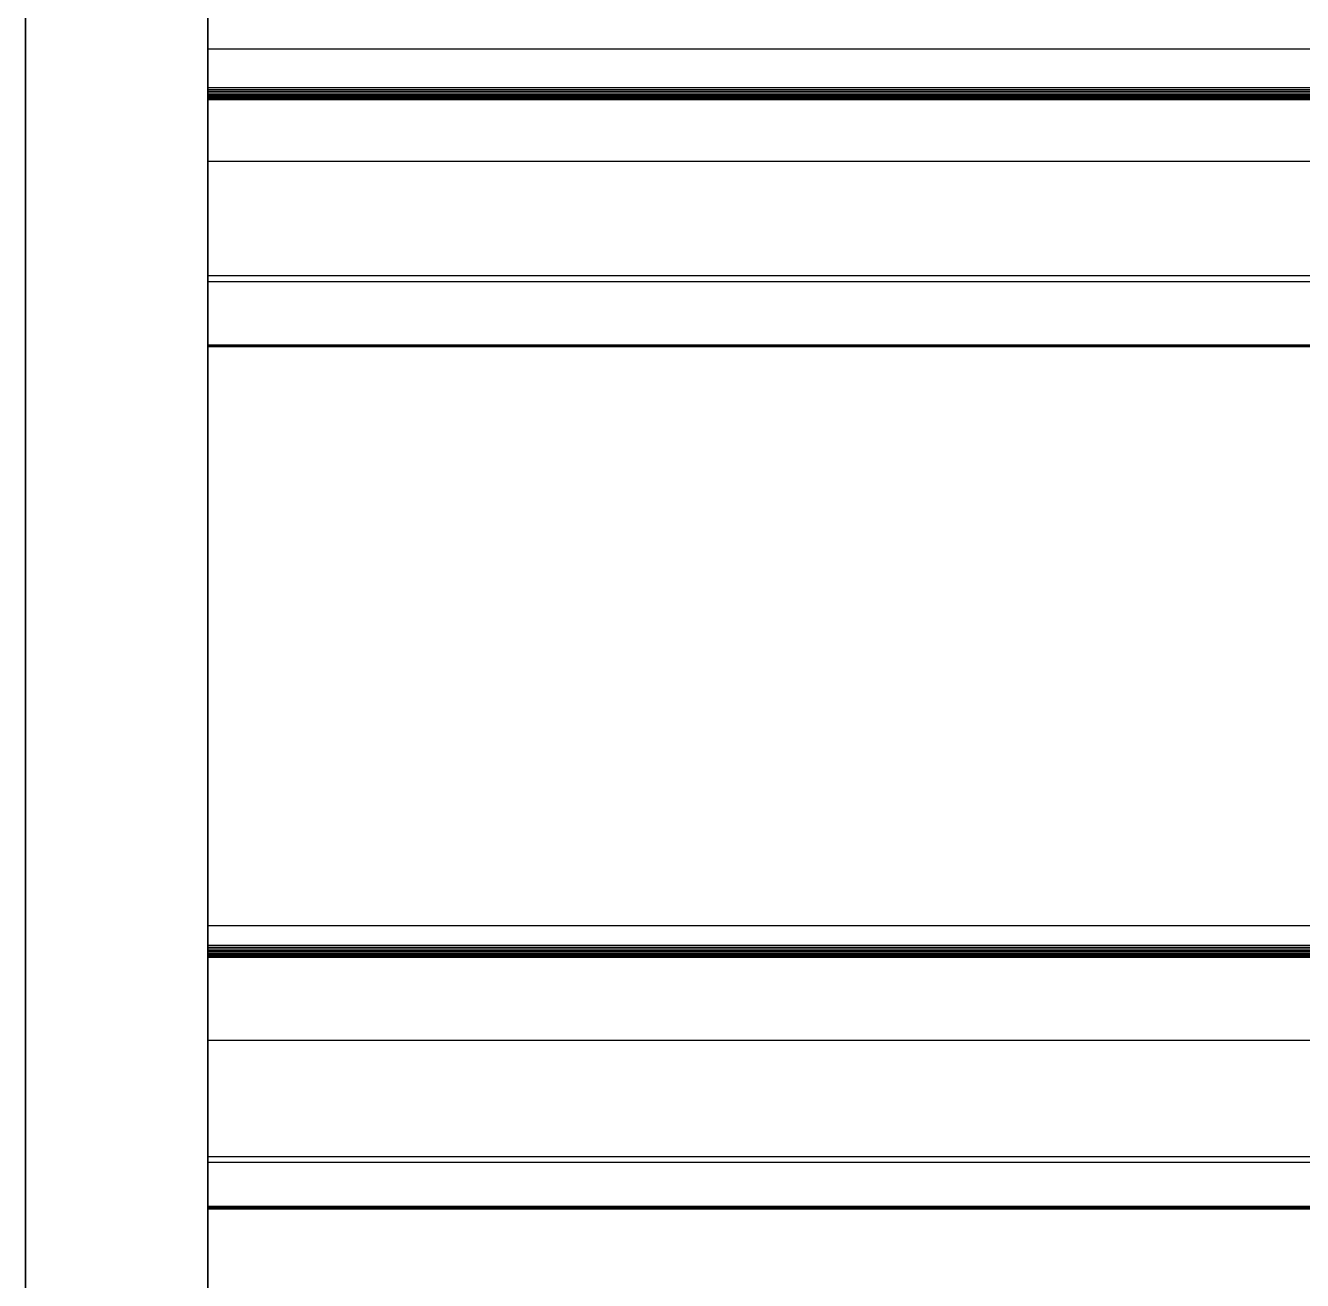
# Model space of a CAD drawing. Header units: millimetres. Extents: x -85 to 1059, y -155 to 155.
# Drawn here: x 1000 to 1003.5, y 98.783 to 102.225 of the extents above; entities that cross this region are included whole.
import ezdxf

# ---------------------------------------------------------------- set-up
doc = ezdxf.new("R2010")
doc.units = ezdxf.units.MM
doc.header["$MEASUREMENT"] = 0
doc.layers.add('Default', color=7, linetype='Continuous', true_color=0x000000)

msp = doc.modelspace()

# ---------------------------------------------------------------- linework, layer by layer
at = {"layer": 'Default'}
for points, knots in [([(1000, 0, -154), (1000, -154, -154), (1000, -154), (1000, -154, 154), (1000, 0, 154), (1000, 154, 154), (1000, 154), (1000, 154, -154), (1000, 0, -154)], [0, 0, 0, 241.902634, 241.902634, 483.805269, 483.805269, 725.707903, 725.707903, 967.610537, 967.610537, 967.610537]), ([(1000, 0, -150), (1000, -150, -150), (1000, -150), (1000, -150, 150), (1000, 0, 150), (1000, 150, 150), (1000, 150), (1000, 150, -150), (1000, 0, -150)], [0, 0, 0, 235.619449, 235.619449, 471.238898, 471.238898, 706.858347, 706.858347, 942.477796, 942.477796, 942.477796])]:
    msp.add_rational_spline(points, [1, 0.707106781187, 1, 0.707106781187, 1, 0.707106781187, 1, 0.707106781187, 1], degree=2, knots=knots, dxfattribs=at)
for points, degree, knots in [([(1000.5, 0.0018, 150.0005), (1000.5, 82.8446, 150.0005), (1000.5, 150.0018, 82.8432), (1000.5, 150.0018, 0.0004), (1000.5, 150.0018, -82.8427), (1000.5, 82.8446, -150), (1000.5, 0.0018, -150), (1000.5, -82.8411, -150), (1000.5, -149.9983, -82.8427), (1000.5, -149.9983, 0.0004), (1000.5, -149.9983, 82.8432), (1000.5, -82.8411, 150.0005), (1000.5, 0.0018, 150.0005)], 3, [-5, -5, -5, -5, -4, -4, -4, -3, -3, -3, -2, -2, -2, -1, -1, -1, -1]), ([(1000.5, 0.3488, 139.7504), (1000.5, -76.9709, 139.7504), (1000.5, -139.6511, 77.0702), (1000.5, -139.6511, -0.2498), (1000.5, -139.6511, -77.5699), (1000.5, -76.9709, -140.2497), (1000.5, 0.3488, -140.2497), (1000.5, 77.6689, -140.2497), (1000.5, 140.349, -77.5699), (1000.5, 140.349, -0.2498), (1000.5, 140.349, 77.0702), (1000.5, 77.6689, 139.7504), (1000.5, 0.3488, 139.7504)], 3, [20636, 20636, 20636, 20636, 20637, 20637, 20637, 20638, 20638, 20638, 20639, 20639, 20639, 20640, 20640, 20640, 20640]), ([(1000.5, 0.0018, 140.0004), (1000.5, -77.318, 140.0004), (1000.5, -139.9981, 77.3202), (1000.5, -139.9981, 0.0002), (1000.5, -139.9981, -77.3199), (1000.5, -77.318, -139.9997), (1000.5, 0.0018, -139.9997), (1000.5, 77.3215, -139.9997), (1000.5, 140.002, -77.3199), (1000.5, 140.002, 0.0002), (1000.5, 140.002, 77.3202), (1000.5, 77.3215, 140.0004), (1000.5, 0.0018, 140.0004)], 3, [-1, -1, -1, -1, 0, 0, 0, 1, 1, 1, 2, 2, 2, 3, 3, 3, 3]), ([(1000.5, 102.054, 114.0243), (1000.5, 102.0891, 114.0449), (1000.5, 102.1242, 114.0655), (1000.5, 102.1654, 114.0899), (1000.5, 102.2067, 114.1142), (1000.5, 102.2483, 114.1386), (1000.5, 102.29, 114.1629), (1000.5, 102.3319, 114.1873), (1000.5, 102.3739, 114.2116), (1000.5, 102.4163, 114.2361), (1000.5, 102.4586, 114.2606), (1000.5, 102.5011, 114.2852), (1000.5, 102.5436, 114.3097), (1000.5, 102.5865, 114.3344), (1000.5, 102.6293, 114.3591), (1000.5, 102.6726, 114.3838), (1000.5, 102.7158, 114.4084), (1000.5, 102.7592, 114.4331), (1000.5, 102.8026, 114.4578), (1000.5, 102.8465, 114.4827), (1000.5, 102.8904, 114.5076), (1000.5, 102.9345, 114.5324), (1000.5, 102.9786, 114.5573), (1000.5, 103.023, 114.5822), (1000.5, 103.0675, 114.6071), (1000.5, 103.1123, 114.6321), (1000.5, 103.1571, 114.6572), (1000.5, 103.2021, 114.682), (1000.5, 103.2471, 114.7069), (1000.5, 103.2926, 114.7321), (1000.5, 103.3381, 114.7573), (1000.5, 103.3838, 114.7824), (1000.5, 103.4294, 114.8074), (1000.5, 103.4755, 114.8327), (1000.5, 103.5215, 114.8579), (1000.5, 103.5679, 114.8829), (1000.5, 103.6143, 114.908), (1000.5, 103.6609, 114.9336), (1000.5, 103.7074, 114.9591), (1000.5, 103.7543, 114.9844), (1000.5, 103.8013, 115.0096), (1000.5, 103.8487, 115.035), (1000.5, 103.8962, 115.0604), (1000.5, 103.9043, 115.0648), (1000.5, 103.9124, 115.0692)], 2, [2457, 2457, 2457, 2458, 2458, 2459, 2459, 2460, 2460, 2461, 2461, 2462, 2462, 2463, 2463, 2464, 2464, 2465, 2465, 2466, 2466, 2467, 2467, 2468, 2468, 2469, 2469, 2470, 2470, 2471, 2471, 2472, 2472, 2473, 2473, 2474, 2474, 2475, 2475, 2476, 2476, 2477, 2477, 2478, 2478, 2479, 2479, 2479]), ([(1000.5, 103.9124, -115.5688), (1000.5, 103.9043, -115.5644), (1000.5, 103.8962, -115.56), (1000.5, 103.8487, -115.5348), (1000.5, 103.8013, -115.5095), (1000.5, 103.7543, -115.484), (1000.5, 103.7074, -115.4584), (1000.5, 103.6609, -115.4333), (1000.5, 103.6143, -115.4083), (1000.5, 103.5679, -115.3829), (1000.5, 103.5215, -115.3575), (1000.5, 103.4755, -115.3324), (1000.5, 103.4294, -115.3074), (1000.5, 103.3838, -115.2822), (1000.5, 103.3381, -115.2569), (1000.5, 103.2926, -115.2317), (1000.5, 103.2471, -115.2065), (1000.5, 103.2021, -115.1816), (1000.5, 103.1571, -115.1568), (1000.5, 103.1123, -115.1317), (1000.5, 103.0675, -115.1067), (1000.5, 103.023, -115.0818), (1000.5, 102.9786, -115.0569), (1000.5, 102.9345, -115.032), (1000.5, 102.8904, -115.0072), (1000.5, 102.8465, -114.9823), (1000.5, 102.8026, -114.9574), (1000.5, 102.7592, -114.9327), (1000.5, 102.7158, -114.908), (1000.5, 102.6726, -114.8833), (1000.5, 102.6293, -114.8587), (1000.5, 102.5865, -114.8341), (1000.5, 102.5436, -114.8096), (1000.5, 102.5011, -114.7851), (1000.5, 102.4586, -114.7606), (1000.5, 102.4163, -114.7361), (1000.5, 102.3739, -114.7115), (1000.5, 102.3319, -114.687), (1000.5, 102.29, -114.6625), (1000.5, 102.2483, -114.6382), (1000.5, 102.2067, -114.6138), (1000.5, 102.1654, -114.5897), (1000.5, 102.1242, -114.5655), (1000.5, 102.0864, -114.5433), (1000.5, 102.0487, -114.521)], 2, [7975, 7975, 7975, 7976.045455, 7976.045455, 7977.090909, 7977.090909, 7978.136364, 7978.136364, 7979.181818, 7979.181818, 7980.227273, 7980.227273, 7981.272727, 7981.272727, 7982.318182, 7982.318182, 7983.363636, 7983.363636, 7984.409091, 7984.409091, 7985.454545, 7985.454545, 7986.5, 7986.5, 7987.545455, 7987.545455, 7988.590909, 7988.590909, 7989.636364, 7989.636364, 7990.681818, 7990.681818, 7991.727273, 7991.727273, 7992.772727, 7992.772727, 7993.818182, 7993.818182, 7994.863636, 7994.863636, 7995.909091, 7995.909091, 7996.954545, 7996.954545, 7998, 7998, 7998]), ([(1000.5, 102.1605, 116.619), (1000.5, 102.1571, 116.6101), (1000.5, 102.1538, 116.6013), (1000.5, 102.1344, 116.5512), (1000.5, 102.115, 116.5011), (1000.5, 102.0956, 116.4516), (1000.5, 102.0762, 116.402), (1000.5, 102.0568, 116.3526), (1000.5, 102.0374, 116.3032), (1000.5, 102.018, 116.254), (1000.5, 101.9986, 116.2048), (1000.5, 101.9792, 116.1561), (1000.5, 101.9598, 116.1074), (1000.5, 101.9404, 116.0589), (1000.5, 101.921, 116.0104), (1000.5, 101.9017, 115.9623), (1000.5, 101.8825, 115.9141), (1000.5, 101.8631, 115.8665), (1000.5, 101.8437, 115.8189), (1000.5, 101.8243, 115.7714), (1000.5, 101.8049, 115.724), (1000.5, 101.7857, 115.6767), (1000.5, 101.7664, 115.6294), (1000.5, 101.747, 115.5827), (1000.5, 101.7276, 115.5359), (1000.5, 101.7084, 115.4894), (1000.5, 101.6892, 115.4428), (1000.5, 101.67, 115.3966), (1000.5, 101.6507, 115.3504), (1000.5, 101.6315, 115.3045), (1000.5, 101.6123, 115.2586), (1000.5, 101.5931, 115.213), (1000.5, 101.5738, 115.1673), (1000.5, 101.5548, 115.1221), (1000.5, 101.5357, 115.077), (1000.5, 101.5165, 115.032), (1000.5, 101.4973, 114.987), (1000.5, 101.4782, 114.9424), (1000.5, 101.4592, 114.8978), (1000.5, 101.4401, 114.8535), (1000.5, 101.4211, 114.8092), (1000.5, 101.402, 114.7653), (1000.5, 101.383, 114.7214), (1000.5, 101.3655, 114.6811), (1000.5, 101.3481, 114.6409)], 2, [2414, 2414, 2414, 2415.045455, 2415.045455, 2416.090909, 2416.090909, 2417.136364, 2417.136364, 2418.181818, 2418.181818, 2419.227273, 2419.227273, 2420.272727, 2420.272727, 2421.318182, 2421.318182, 2422.363636, 2422.363636, 2423.409091, 2423.409091, 2424.454545, 2424.454545, 2425.5, 2425.5, 2426.545455, 2426.545455, 2427.590909, 2427.590909, 2428.636364, 2428.636364, 2429.681818, 2429.681818, 2430.727273, 2430.727273, 2431.772727, 2431.772727, 2432.818182, 2432.818182, 2433.863636, 2433.863636, 2434.909091, 2434.909091, 2435.954545, 2435.954545, 2437, 2437, 2437]), ([(1000.5, 101.3481, -115.1409), (1000.5, 101.3655, -115.1809), (1000.5, 101.383, -115.221), (1000.5, 101.402, -115.2651), (1000.5, 101.4211, -115.3092), (1000.5, 101.4401, -115.3534), (1000.5, 101.4592, -115.3977), (1000.5, 101.4782, -115.4421), (1000.5, 101.4973, -115.4866), (1000.5, 101.5165, -115.5316), (1000.5, 101.5357, -115.5766), (1000.5, 101.5548, -115.6219), (1000.5, 101.5738, -115.6672), (1000.5, 101.5931, -115.7127), (1000.5, 101.6123, -115.7582), (1000.5, 101.6315, -115.8041), (1000.5, 101.6507, -115.85), (1000.5, 101.67, -115.896), (1000.5, 101.6892, -115.942), (1000.5, 101.7084, -115.9888), (1000.5, 101.7276, -116.0355), (1000.5, 101.747, -116.0823), (1000.5, 101.7664, -116.129), (1000.5, 101.7857, -116.1761), (1000.5, 101.8049, -116.2232), (1000.5, 101.8243, -116.2708), (1000.5, 101.8437, -116.3184), (1000.5, 101.8631, -116.3663), (1000.5, 101.8825, -116.4141), (1000.5, 101.9017, -116.4622), (1000.5, 101.921, -116.5104), (1000.5, 101.9404, -116.5587), (1000.5, 101.9598, -116.607), (1000.5, 101.9792, -116.6559), (1000.5, 101.9986, -116.7047), (1000.5, 102.018, -116.7538), (1000.5, 102.0374, -116.8028), (1000.5, 102.0568, -116.8522), (1000.5, 102.0762, -116.9016), (1000.5, 102.0956, -116.9513), (1000.5, 102.115, -117.0011), (1000.5, 102.1344, -117.0512), (1000.5, 102.1538, -117.1013), (1000.5, 102.1571, -117.1097), (1000.5, 102.1605, -117.1182)], 2, [8017, 8017, 8017, 8018.045455, 8018.045455, 8019.090909, 8019.090909, 8020.136364, 8020.136364, 8021.181818, 8021.181818, 8022.227273, 8022.227273, 8023.272727, 8023.272727, 8024.318182, 8024.318182, 8025.363636, 8025.363636, 8026.409091, 8026.409091, 8027.454545, 8027.454545, 8028.5, 8028.5, 8029.545455, 8029.545455, 8030.590909, 8030.590909, 8031.636364, 8031.636364, 8032.681818, 8032.681818, 8033.727273, 8033.727273, 8034.772727, 8034.772727, 8035.818182, 8035.818182, 8036.863636, 8036.863636, 8037.909091, 8037.909091, 8038.954545, 8038.954545, 8040, 8040, 8040]), ([(1000.5, 102.0391, -114.5165), (1000.5, 102.0372, -114.5159), (1000.5, 102.0353, -114.5154), (1000.5, 102.0333, -114.5149), (1000.5, 102.0314, -114.5143)], 2, [8000, 8000, 8000, 8001, 8001, 8002, 8002, 8002]), ([(1000.5, 101.3456, 114.6127), (1000.5, 101.4562, 114.5153), (1000.5, 101.5668, 114.418), (1000.5, 101.6837, 114.3144), (1000.5, 101.8007, 114.2109), (1000.5, 101.9109, 114.113), (1000.5, 102.0212, 114.0151)], 2, [2445, 2445, 2445, 2446, 2446, 2447, 2447, 2448, 2448, 2448]), ([(1000.5, 102.0212, -114.5154), (1000.5, 101.9109, -114.6131), (1000.5, 101.8007, -114.7108), (1000.5, 101.6837, -114.8142), (1000.5, 101.5668, -114.9176), (1000.5, 101.4562, -115.0149), (1000.5, 101.3456, -115.1123)], 2, [8006, 8006, 8006, 8007, 8007, 8008, 8008, 8009, 8009, 8009]), ([(1000.5, 99.702, 116.0753), (1000.5, 99.7366, 116.0967), (1000.5, 99.7711, 116.118), (1000.5, 99.8119, 116.1432), (1000.5, 99.8526, 116.1685), (1000.5, 99.8937, 116.1935), (1000.5, 99.9348, 116.2186), (1000.5, 99.9763, 116.2438), (1000.5, 100.0177, 116.269), (1000.5, 100.0595, 116.2944), (1000.5, 100.1013, 116.3198), (1000.5, 100.1433, 116.3452), (1000.5, 100.1853, 116.3706), (1000.5, 100.2278, 116.396), (1000.5, 100.2703, 116.4214), (1000.5, 100.313, 116.4472), (1000.5, 100.3557, 116.4729), (1000.5, 100.3986, 116.4985), (1000.5, 100.4414, 116.5241), (1000.5, 100.4848, 116.5496), (1000.5, 100.5282, 116.5752), (1000.5, 100.5718, 116.601), (1000.5, 100.6153, 116.6267), (1000.5, 100.6593, 116.6525), (1000.5, 100.7032, 116.6782), (1000.5, 100.7474, 116.7041), (1000.5, 100.7917, 116.7301), (1000.5, 100.8363, 116.7562), (1000.5, 100.881, 116.7823), (1000.5, 100.9258, 116.808), (1000.5, 100.9706, 116.8338), (1000.5, 101.0157, 116.8601), (1000.5, 101.0609, 116.8864), (1000.5, 101.1066, 116.9125), (1000.5, 101.1523, 116.9386), (1000.5, 101.1979, 116.9649), (1000.5, 101.2436, 116.9911), (1000.5, 101.2898, 117.0172), (1000.5, 101.3361, 117.0433), (1000.5, 101.3824, 117.0696), (1000.5, 101.4288, 117.0959), (1000.5, 101.4756, 117.1224), (1000.5, 101.5223, 117.1488), (1000.5, 101.5304, 117.1532), (1000.5, 101.5386, 117.1576)], 2, [2390, 2390, 2390, 2391, 2391, 2392, 2392, 2393, 2393, 2394, 2394, 2395, 2395, 2396, 2396, 2397, 2397, 2398, 2398, 2399, 2399, 2400, 2400, 2401, 2401, 2402, 2402, 2403, 2403, 2404, 2404, 2405, 2405, 2406, 2406, 2407, 2407, 2408, 2408, 2409, 2409, 2410, 2410, 2411, 2411, 2412, 2412, 2412]), ([(1000.5, 101.5223, -117.6481), (1000.5, 101.4756, -117.622), (1000.5, 101.4288, -117.5959), (1000.5, 101.3824, -117.5696), (1000.5, 101.3361, -117.5433), (1000.5, 101.2898, -117.5168), (1000.5, 101.2436, -117.4904), (1000.5, 101.1979, -117.4643), (1000.5, 101.1523, -117.4382), (1000.5, 101.1066, -117.4121), (1000.5, 101.0609, -117.386), (1000.5, 101.0157, -117.36), (1000.5, 100.9706, -117.3341), (1000.5, 100.9258, -117.3078), (1000.5, 100.881, -117.2815), (1000.5, 100.8363, -117.2558), (1000.5, 100.7917, -117.23), (1000.5, 100.7474, -117.2041), (1000.5, 100.7032, -117.1782), (1000.5, 100.6593, -117.1524), (1000.5, 100.6153, -117.1267), (1000.5, 100.5718, -117.1007), (1000.5, 100.5282, -117.0748), (1000.5, 100.4848, -117.0492), (1000.5, 100.4414, -117.0237), (1000.5, 100.3986, -116.9979), (1000.5, 100.3557, -116.9721), (1000.5, 100.313, -116.9467), (1000.5, 100.2703, -116.9213), (1000.5, 100.2278, -116.8958), (1000.5, 100.1853, -116.8702), (1000.5, 100.1433, -116.8448), (1000.5, 100.1013, -116.8194), (1000.5, 100.0595, -116.794), (1000.5, 100.0177, -116.7686), (1000.5, 99.9763, -116.7434), (1000.5, 99.9348, -116.7181), (1000.5, 99.8937, -116.6929), (1000.5, 99.8526, -116.6677), (1000.5, 99.8119, -116.6427), (1000.5, 99.7711, -116.6176), (1000.5, 99.7366, -116.5961), (1000.5, 99.702, -116.5746)], 2, [8043, 8043, 8043, 8044, 8044, 8045, 8045, 8046, 8046, 8047, 8047, 8048, 8048, 8049, 8049, 8050, 8050, 8051, 8051, 8052, 8052, 8053, 8053, 8054, 8054, 8055, 8055, 8056, 8056, 8057, 8057, 8058, 8058, 8059, 8059, 8060, 8060, 8061, 8061, 8062, 8062, 8063, 8063, 8064, 8064, 8064]), ([(1000.5, 101.3463, 114.636), (1000.5, 101.3456, 114.6335), (1000.5, 101.3449, 114.6311), (1000.5, 101.3443, 114.6291), (1000.5, 101.3438, 114.6272)], 2, [2438, 2438, 2438, 2439, 2439, 2440, 2440, 2440]), ([(1000.5, 99.7556, 118.6711), (1000.5, 99.7524, 118.6624), (1000.5, 99.7493, 118.6538), (1000.5, 99.7307, 118.6033), (1000.5, 99.7122, 118.5529), (1000.5, 99.6939, 118.5028), (1000.5, 99.6755, 118.4527), (1000.5, 99.6572, 118.403), (1000.5, 99.6388, 118.3532), (1000.5, 99.6203, 118.3036), (1000.5, 99.6018, 118.2541), (1000.5, 99.5835, 118.205), (1000.5, 99.5651, 118.156), (1000.5, 99.5468, 118.1071), (1000.5, 99.5284, 118.0583), (1000.5, 99.5101, 118.0098), (1000.5, 99.4917, 117.9613), (1000.5, 99.4734, 117.9129), (1000.5, 99.455, 117.8646), (1000.5, 99.4367, 117.8168), (1000.5, 99.4184, 117.769), (1000.5, 99.4, 117.7214), (1000.5, 99.3817, 117.6738), (1000.5, 99.3633, 117.6267), (1000.5, 99.345, 117.5796), (1000.5, 99.3266, 117.5326), (1000.5, 99.3083, 117.4857), (1000.5, 99.2901, 117.4392), (1000.5, 99.272, 117.3926), (1000.5, 99.2536, 117.3464), (1000.5, 99.2353, 117.3002), (1000.5, 99.2169, 117.2541), (1000.5, 99.1986, 117.2081), (1000.5, 99.1804, 117.1626), (1000.5, 99.1622, 117.1171), (1000.5, 99.1439, 117.0716), (1000.5, 99.1256, 117.0261), (1000.5, 99.1074, 116.9811), (1000.5, 99.0892, 116.9361), (1000.5, 99.071, 116.8917), (1000.5, 99.0529, 116.8472), (1000.5, 99.0347, 116.8028), (1000.5, 99.0165, 116.7583), (1000.5, 99.0012, 116.7207), (1000.5, 98.9859, 116.6832)], 2, [2347, 2347, 2347, 2348, 2348, 2349, 2349, 2350, 2350, 2351, 2351, 2352, 2352, 2353, 2353, 2354, 2354, 2355, 2355, 2356, 2356, 2357, 2357, 2358, 2358, 2359, 2359, 2360, 2360, 2361, 2361, 2362, 2362, 2363, 2363, 2364, 2364, 2365, 2365, 2366, 2366, 2367, 2367, 2368, 2368, 2369, 2369, 2369]), ([(1000.5, 98.9834, -117.1768), (1000.5, 99, -117.2173), (1000.5, 99.0165, -117.2579), (1000.5, 99.0347, -117.3023), (1000.5, 99.0529, -117.3468), (1000.5, 99.071, -117.3914), (1000.5, 99.0892, -117.436), (1000.5, 99.1074, -117.481), (1000.5, 99.1256, -117.526), (1000.5, 99.1439, -117.5713), (1000.5, 99.1622, -117.6167), (1000.5, 99.1804, -117.6622), (1000.5, 99.1986, -117.7077), (1000.5, 99.2169, -117.7537), (1000.5, 99.2353, -117.7998), (1000.5, 99.2536, -117.846), (1000.5, 99.272, -117.8922), (1000.5, 99.2901, -117.9388), (1000.5, 99.3083, -117.9853), (1000.5, 99.3266, -118.0324), (1000.5, 99.345, -118.0795), (1000.5, 99.3633, -118.1268), (1000.5, 99.3817, -118.1741), (1000.5, 99.4, -118.2215), (1000.5, 99.4184, -118.269), (1000.5, 99.4367, -118.3169), (1000.5, 99.455, -118.3649), (1000.5, 99.4734, -118.4129), (1000.5, 99.4917, -118.4609), (1000.5, 99.5101, -118.5094), (1000.5, 99.5284, -118.5579), (1000.5, 99.5468, -118.6067), (1000.5, 99.5651, -118.6556), (1000.5, 99.5835, -118.7048), (1000.5, 99.6018, -118.754), (1000.5, 99.6203, -118.8034), (1000.5, 99.6388, -118.8528), (1000.5, 99.6572, -118.9027), (1000.5, 99.6755, -118.9526), (1000.5, 99.6939, -119.0027), (1000.5, 99.7122, -119.0528), (1000.5, 99.7307, -119.1033), (1000.5, 99.7493, -119.1537), (1000.5, 99.7524, -119.1624), (1000.5, 99.7556, -119.171)], 2, [8084, 8084, 8084, 8085.045455, 8085.045455, 8086.090909, 8086.090909, 8087.136364, 8087.136364, 8088.181818, 8088.181818, 8089.227273, 8089.227273, 8090.272727, 8090.272727, 8091.318182, 8091.318182, 8092.363636, 8092.363636, 8093.409091, 8093.409091, 8094.454545, 8094.454545, 8095.5, 8095.5, 8096.545455, 8096.545455, 8097.590909, 8097.590909, 8098.636364, 8098.636364, 8099.681818, 8099.681818, 8100.727273, 8100.727273, 8101.772727, 8101.772727, 8102.818182, 8102.818182, 8103.863636, 8103.863636, 8104.909091, 8104.909091, 8105.954545, 8105.954545, 8107, 8107, 8107]), ([(1000.5, 99.6872, -116.5672), (1000.5, 99.6852, -116.5665), (1000.5, 99.6833, -116.5657), (1000.5, 99.6814, -116.565), (1000.5, 99.6794, -116.5643)], 2, [8067, 8067, 8067, 8068, 8068, 8069, 8069, 8069]), ([(1000.5, 98.9816, 116.6489), (1000.5, 99.0942, 116.5539), (1000.5, 99.2067, 116.4588), (1000.5, 99.3256, 116.3577), (1000.5, 99.4445, 116.2567), (1000.5, 99.5566, 116.1612), (1000.5, 99.6688, 116.0658)], 2, [2378, 2378, 2378, 2379, 2379, 2380, 2380, 2381, 2381, 2381]), ([(1000.5, 99.6688, -116.5654), (1000.5, 99.5566, -116.661), (1000.5, 99.4445, -116.7566), (1000.5, 99.3256, -116.8575), (1000.5, 99.2067, -116.9584), (1000.5, 99.0942, -117.0535), (1000.5, 98.9816, -117.1485)], 2, [8073, 8073, 8073, 8074, 8074, 8075, 8075, 8076, 8076, 8076]), ([(1000.5, 97.3031, 118.0742), (1000.5, 97.3398, 118.098), (1000.5, 97.3765, 118.1218), (1000.5, 97.4169, 118.1475), (1000.5, 97.4573, 118.1733), (1000.5, 97.4978, 118.1996), (1000.5, 97.5384, 118.2259), (1000.5, 97.5793, 118.252), (1000.5, 97.6202, 118.2781), (1000.5, 97.6615, 118.3043), (1000.5, 97.7028, 118.3306), (1000.5, 97.7443, 118.3567), (1000.5, 97.7857, 118.3828), (1000.5, 97.8275, 118.4091), (1000.5, 97.8693, 118.4354), (1000.5, 97.9115, 118.4619), (1000.5, 97.9536, 118.4883), (1000.5, 97.9961, 118.5148), (1000.5, 98.0386, 118.5412), (1000.5, 98.0815, 118.5679), (1000.5, 98.1244, 118.5945), (1000.5, 98.1674, 118.6211), (1000.5, 98.2104, 118.6478), (1000.5, 98.2538, 118.6744), (1000.5, 98.2972, 118.701), (1000.5, 98.341, 118.728), (1000.5, 98.3847, 118.755), (1000.5, 98.4286, 118.7818), (1000.5, 98.4726, 118.8086), (1000.5, 98.517, 118.8355), (1000.5, 98.5615, 118.8623), (1000.5, 98.6061, 118.8893), (1000.5, 98.6507, 118.9162), (1000.5, 98.6957, 118.9434), (1000.5, 98.7407, 118.9706), (1000.5, 98.786, 118.9974), (1000.5, 98.8313, 119.0242), (1000.5, 98.8768, 119.0515), (1000.5, 98.9224, 119.0789), (1000.5, 98.9682, 119.106), (1000.5, 99.0141, 119.1332), (1000.5, 99.0603, 119.1605), (1000.5, 99.1065, 119.1879), (1000.5, 99.1146, 119.1926), (1000.5, 99.1227, 119.1974)], 2, [2322, 2322, 2322, 2323.045455, 2323.045455, 2324.090909, 2324.090909, 2325.136364, 2325.136364, 2326.181818, 2326.181818, 2327.227273, 2327.227273, 2328.272727, 2328.272727, 2329.318182, 2329.318182, 2330.363636, 2330.363636, 2331.409091, 2331.409091, 2332.454545, 2332.454545, 2333.5, 2333.5, 2334.545455, 2334.545455, 2335.590909, 2335.590909, 2336.636364, 2336.636364, 2337.681818, 2337.681818, 2338.727273, 2338.727273, 2339.772727, 2339.772727, 2340.818182, 2340.818182, 2341.863636, 2341.863636, 2342.909091, 2342.909091, 2343.954545, 2343.954545, 2345, 2345, 2345]), ([(1000.5, 99.1065, -119.6878), (1000.5, 99.0603, -119.6605), (1000.5, 99.0141, -119.6331), (1000.5, 98.9682, -119.606), (1000.5, 98.9224, -119.5788), (1000.5, 98.8768, -119.5517), (1000.5, 98.8313, -119.5245), (1000.5, 98.786, -119.4972), (1000.5, 98.7407, -119.4698), (1000.5, 98.6957, -119.4428), (1000.5, 98.6507, -119.4158), (1000.5, 98.6061, -119.3889), (1000.5, 98.5615, -119.3619), (1000.5, 98.517, -119.3349), (1000.5, 98.4726, -119.3079), (1000.5, 98.4286, -119.2811), (1000.5, 98.3847, -119.2543), (1000.5, 98.341, -119.2276), (1000.5, 98.2972, -119.201), (1000.5, 98.2538, -119.1742), (1000.5, 98.2104, -119.1474), (1000.5, 98.1674, -119.1207), (1000.5, 98.1244, -119.0941), (1000.5, 98.0815, -119.0676), (1000.5, 98.0386, -119.0412), (1000.5, 97.9961, -119.0146), (1000.5, 97.9536, -118.9879), (1000.5, 97.9115, -118.9616), (1000.5, 97.8693, -118.9354), (1000.5, 97.8275, -118.9089), (1000.5, 97.7857, -118.8824), (1000.5, 97.7443, -118.8562), (1000.5, 97.7028, -118.8299), (1000.5, 97.6615, -118.8038), (1000.5, 97.6202, -118.7777), (1000.5, 97.5793, -118.7516), (1000.5, 97.5384, -118.7255), (1000.5, 97.4978, -118.6995), (1000.5, 97.4573, -118.6736), (1000.5, 97.4169, -118.6475), (1000.5, 97.3765, -118.6214), (1000.5, 97.3424, -118.5993), (1000.5, 97.3084, -118.5773)], 2, [8110, 8110, 8110, 8111, 8111, 8112, 8112, 8113, 8113, 8114, 8114, 8115, 8115, 8116, 8116, 8117, 8117, 8118, 8118, 8119, 8119, 8120, 8120, 8121, 8121, 8122, 8122, 8123, 8123, 8124, 8124, 8125, 8125, 8126, 8126, 8127, 8127, 8128, 8128, 8129, 8129, 8130, 8130, 8131, 8131, 8131]), ([(1000.5, 98.9834, 116.6775), (1000.5, 98.9825, 116.6747), (1000.5, 98.9816, 116.6719), (1000.5, 98.9809, 116.6696), (1000.5, 98.9802, 116.6673)], 2, [2370, 2370, 2370, 2371, 2371, 2372, 2372, 2372])]:
    msp.add_open_spline(points, degree=degree, knots=knots, dxfattribs=at)
for points in [[(1007, 102.1605, 116.619), (1003.75, 102.1605, 116.619), (1000.5, 102.1605, 116.619)], [(1000.5, 101.8522, 116.8917), (1000.5, 102.0063, 116.7553), (1000.5, 102.1605, 116.619)], [(1007, 102.1605, -117.1182), (1003.75, 102.1605, -117.1182), (1000.5, 102.1605, -117.1182)], [(1000.5, 102.1605, -117.1182), (1000.5, 102.0063, -117.2547), (1000.5, 101.8522, -117.3912)], [(1007, 102.054, 114.0243), (1003.75, 102.054, 114.0243), (1000.5, 102.054, 114.0243)], [(1000.5, 102.0487, 114.0215), (1000.5, 102.0513, 114.0229), (1000.5, 102.054, 114.0243)], [(1007, 102.0487, 114.0215), (1003.75, 102.0487, 114.0215), (1000.5, 102.0487, 114.0215)], [(1000.5, 102.0437, 114.0186), (1000.5, 102.0462, 114.02), (1000.5, 102.0487, 114.0215)], [(1007, 102.0487, -114.521), (1003.75, 102.0487, -114.521), (1000.5, 102.0487, -114.521)], [(1000.5, 102.0487, -114.521), (1000.5, 102.0462, -114.5198), (1000.5, 102.0437, -114.5186)], [(1007, 102.0437, 114.0186), (1003.75, 102.0437, 114.0186), (1000.5, 102.0437, 114.0186)], [(1000.5, 102.0391, 114.0169), (1000.5, 102.0414, 114.0177), (1000.5, 102.0437, 114.0186)], [(1007, 102.0437, -114.5186), (1003.75, 102.0437, -114.5186), (1000.5, 102.0437, -114.5186)], [(1000.5, 102.0437, -114.5186), (1000.5, 102.0414, -114.5175), (1000.5, 102.0391, -114.5165)], [(1007, 102.0391, 114.0169), (1003.75, 102.0391, 114.0169), (1000.5, 102.0391, 114.0169)], [(1000.5, 102.0353, 114.0151), (1000.5, 102.0372, 114.016), (1000.5, 102.0391, 114.0169)], [(1007, 102.0391, -114.5165), (1003.75, 102.0391, -114.5165), (1000.5, 102.0391, -114.5165)], [(1007, 102.0353, 114.0151), (1003.75, 102.0353, 114.0151), (1000.5, 102.0353, 114.0151)], [(1000.5, 102.0314, 114.0144), (1000.5, 102.0333, 114.0147), (1000.5, 102.0353, 114.0151)], [(1007, 102.0314, 114.0144), (1003.75, 102.0314, 114.0144), (1000.5, 102.0314, 114.0144)], [(1000.5, 102.0282, 114.0137), (1000.5, 102.0298, 114.014), (1000.5, 102.0314, 114.0144)], [(1007, 102.0314, -114.5143), (1003.75, 102.0314, -114.5143), (1000.5, 102.0314, -114.5143)], [(1000.5, 102.0314, -114.5143), (1000.5, 102.0298, -114.5142), (1000.5, 102.0282, -114.514)], [(1007, 102.0282, 114.0137), (1003.75, 102.0282, 114.0137), (1000.5, 102.0282, 114.0137)], [(1000.5, 102.0254, 114.0137), (1000.5, 102.0268, 114.0137), (1000.5, 102.0282, 114.0137)], [(1007, 102.0282, -114.514), (1003.75, 102.0282, -114.514), (1000.5, 102.0282, -114.514)], [(1000.5, 102.0282, -114.514), (1000.5, 102.0268, -114.514), (1000.5, 102.0254, -114.514)], [(1007, 102.0254, 114.0137), (1003.75, 102.0254, 114.0137), (1000.5, 102.0254, 114.0137)], [(1000.5, 102.0229, 114.0144), (1000.5, 102.0242, 114.014), (1000.5, 102.0254, 114.0137)], [(1007, 102.0254, -114.514), (1003.75, 102.0254, -114.514), (1000.5, 102.0254, -114.514)], [(1000.5, 102.0254, -114.514), (1000.5, 102.0242, -114.5142), (1000.5, 102.0229, -114.5143)], [(1007, 102.0229, 114.0144), (1003.75, 102.0229, 114.0144), (1000.5, 102.0229, 114.0144)], [(1000.5, 102.0212, 114.0151), (1000.5, 102.022, 114.0147), (1000.5, 102.0229, 114.0144)], [(1007, 102.0229, -114.5143), (1003.75, 102.0229, -114.5143), (1000.5, 102.0229, -114.5143)], [(1000.5, 102.0229, -114.5143), (1000.5, 102.022, -114.5149), (1000.5, 102.0212, -114.5154)], [(1007, 102.0212, 114.0151), (1003.75, 102.0212, 114.0151), (1000.5, 102.0212, 114.0151)], [(1007, 102.0212, -114.5154), (1003.75, 102.0212, -114.5154), (1000.5, 102.0212, -114.5154)], [(1007, 101.8522, 116.8917), (1003.75, 101.8522, 116.8917), (1000.5, 101.8522, 116.8917)], [(1000.5, 101.5386, 117.1576), (1000.5, 101.6954, 117.0246), (1000.5, 101.8522, 116.8917)], [(1007, 101.8522, -117.3912), (1003.75, 101.8522, -117.3912), (1000.5, 101.8522, -117.3912)], [(1000.5, 101.8522, -117.3912), (1000.5, 101.6954, -117.5244), (1000.5, 101.5386, -117.6576)], [(1007, 101.5386, 117.1576), (1003.75, 101.5386, 117.1576), (1000.5, 101.5386, 117.1576)], [(1007, 101.5386, -117.6576), (1003.75, 101.5386, -117.6576), (1000.5, 101.5386, -117.6576)], [(1000.5, 101.5386, -117.6576), (1000.5, 101.5304, -117.6528), (1000.5, 101.5223, -117.6481)], [(1007, 101.5223, -117.6481), (1003.75, 101.5223, -117.6481), (1000.5, 101.5223, -117.6481)], [(1007, 101.3481, 114.6409), (1003.75, 101.3481, 114.6409), (1000.5, 101.3481, 114.6409)], [(1000.5, 101.3481, 114.6409), (1000.5, 101.3472, 114.6385), (1000.5, 101.3463, 114.636)], [(1007, 101.3481, -115.1409), (1003.75, 101.3481, -115.1409), (1000.5, 101.3481, -115.1409)], [(1000.5, 101.3463, -115.1352), (1000.5, 101.3472, -115.1381), (1000.5, 101.3481, -115.1409)], [(1007, 101.3463, 114.636), (1003.75, 101.3463, 114.636), (1000.5, 101.3463, 114.636)], [(1007, 101.3463, -115.1352), (1003.75, 101.3463, -115.1352), (1000.5, 101.3463, -115.1352)], [(1000.5, 101.3449, -115.131), (1000.5, 101.3456, -115.1331), (1000.5, 101.3463, -115.1352)], [(1007, 101.3456, 114.6127), (1003.75, 101.3456, 114.6127), (1000.5, 101.3456, 114.6127)], [(1000.5, 101.3445, 114.6145), (1000.5, 101.3451, 114.6136), (1000.5, 101.3456, 114.6127)], [(1007, 101.3456, -115.1123), (1003.75, 101.3456, -115.1123), (1000.5, 101.3456, -115.1123)], [(1000.5, 101.3456, -115.1123), (1000.5, 101.3451, -115.1134), (1000.5, 101.3445, -115.1144)], [(1007, 101.3449, -115.131), (1003.75, 101.3449, -115.131), (1000.5, 101.3449, -115.131)], [(1000.5, 101.3438, -115.1264), (1000.5, 101.3443, -115.1287), (1000.5, 101.3449, -115.131)], [(1007, 101.3445, 114.6145), (1003.75, 101.3445, 114.6145), (1000.5, 101.3445, 114.6145)], [(1000.5, 101.3438, 114.6166), (1000.5, 101.3442, 114.6155), (1000.5, 101.3445, 114.6145)], [(1007, 101.3445, -115.1144), (1003.75, 101.3445, -115.1144), (1000.5, 101.3445, -115.1144)], [(1000.5, 101.3445, -115.1144), (1000.5, 101.3442, -115.1157), (1000.5, 101.3438, -115.1169)], [(1007, 101.3438, 114.6272), (1003.75, 101.3438, 114.6272), (1000.5, 101.3438, 114.6272)], [(1000.5, 101.3438, 114.6272), (1000.5, 101.3436, 114.6251), (1000.5, 101.3435, 114.6229)], [(1007, 101.3438, 114.6166), (1003.75, 101.3438, 114.6166), (1000.5, 101.3438, 114.6166)], [(1000.5, 101.3435, 114.6194), (1000.5, 101.3436, 114.618), (1000.5, 101.3438, 114.6166)], [(1007, 101.3438, -115.1169), (1003.75, 101.3438, -115.1169), (1000.5, 101.3438, -115.1169)], [(1000.5, 101.3438, -115.1169), (1000.5, 101.3436, -115.1181), (1000.5, 101.3435, -115.1194)], [(1007, 101.3438, -115.1264), (1003.75, 101.3438, -115.1264), (1000.5, 101.3438, -115.1264)], [(1000.5, 101.3435, -115.1225), (1000.5, 101.3436, -115.1245), (1000.5, 101.3438, -115.1264)], [(1007, 101.3435, 114.6229), (1003.75, 101.3435, 114.6229), (1000.5, 101.3435, 114.6229)], [(1007, 101.3435, 114.6194), (1003.75, 101.3435, 114.6194), (1000.5, 101.3435, 114.6194)], [(1000.5, 101.3435, 114.6229), (1000.5, 101.3435, 114.6212), (1000.5, 101.3435, 114.6194)], [(1007, 101.3435, -115.1194), (1003.75, 101.3435, -115.1194), (1000.5, 101.3435, -115.1194)], [(1007, 101.3435, -115.1225), (1003.75, 101.3435, -115.1225), (1000.5, 101.3435, -115.1225)], [(1000.5, 101.3435, -115.1194), (1000.5, 101.3435, -115.1209), (1000.5, 101.3435, -115.1225)], [(1007, 99.7556, 118.6711), (1003.75, 99.7556, 118.6711), (1000.5, 99.7556, 118.6711)], [(1000.5, 99.4416, 118.9374), (1000.5, 99.5986, 118.8042), (1000.5, 99.7556, 118.6711)], [(1007, 99.7556, -119.171), (1003.75, 99.7556, -119.171), (1000.5, 99.7556, -119.171)], [(1000.5, 99.7556, -119.171), (1000.5, 99.5986, -119.3042), (1000.5, 99.4416, -119.4374)], [(1007, 99.702, 116.0753), (1003.75, 99.702, 116.0753), (1000.5, 99.702, 116.0753)], [(1000.5, 99.6967, 116.0718), (1000.5, 99.6993, 116.0736), (1000.5, 99.702, 116.0753)], [(1007, 99.702, -116.5746), (1003.75, 99.702, -116.5746), (1000.5, 99.702, -116.5746)], [(1000.5, 99.702, -116.5746), (1000.5, 99.6993, -116.5733), (1000.5, 99.6967, -116.5721)], [(1007, 99.6967, 116.0718), (1003.75, 99.6967, 116.0718), (1000.5, 99.6967, 116.0718)], [(1000.5, 99.6918, 116.0693), (1000.5, 99.6942, 116.0706), (1000.5, 99.6967, 116.0718)], [(1007, 99.6967, -116.5721), (1003.75, 99.6967, -116.5721), (1000.5, 99.6967, -116.5721)], [(1000.5, 99.6967, -116.5721), (1000.5, 99.6942, -116.5707), (1000.5, 99.6918, -116.5693)], [(1007, 99.6918, 116.0693), (1003.75, 99.6918, 116.0693), (1000.5, 99.6918, 116.0693)], [(1000.5, 99.6872, 116.0676), (1000.5, 99.6895, 116.0684), (1000.5, 99.6918, 116.0693)], [(1007, 99.6918, -116.5693), (1003.75, 99.6918, -116.5693), (1000.5, 99.6918, -116.5693)], [(1000.5, 99.6918, -116.5693), (1000.5, 99.6895, -116.5682), (1000.5, 99.6872, -116.5672)], [(1007, 99.6872, 116.0676), (1003.75, 99.6872, 116.0676), (1000.5, 99.6872, 116.0676)], [(1000.5, 99.6833, 116.0658), (1000.5, 99.6852, 116.0667), (1000.5, 99.6872, 116.0676)], [(1007, 99.6872, -116.5672), (1003.75, 99.6872, -116.5672), (1000.5, 99.6872, -116.5672)], [(1007, 99.6833, 116.0658), (1003.75, 99.6833, 116.0658), (1000.5, 99.6833, 116.0658)], [(1000.5, 99.6794, 116.0651), (1000.5, 99.6814, 116.0654), (1000.5, 99.6833, 116.0658)], [(1007, 99.6794, 116.0651), (1003.75, 99.6794, 116.0651), (1000.5, 99.6794, 116.0651)], [(1000.5, 99.6762, 116.0644), (1000.5, 99.6778, 116.0647), (1000.5, 99.6794, 116.0651)], [(1007, 99.6794, -116.5643), (1003.75, 99.6794, -116.5643), (1000.5, 99.6794, -116.5643)], [(1000.5, 99.6794, -116.5643), (1000.5, 99.6778, -116.5642), (1000.5, 99.6762, -116.564)], [(1007, 99.6762, 116.0644), (1003.75, 99.6762, 116.0644), (1000.5, 99.6762, 116.0644)], [(1000.5, 99.6734, 116.0644), (1000.5, 99.6748, 116.0644), (1000.5, 99.6762, 116.0644)], [(1007, 99.6762, -116.564), (1003.75, 99.6762, -116.564), (1000.5, 99.6762, -116.564)], [(1000.5, 99.6762, -116.564), (1000.5, 99.6748, -116.564), (1000.5, 99.6734, -116.564)], [(1007, 99.6734, 116.0644), (1003.75, 99.6734, 116.0644), (1000.5, 99.6734, 116.0644)], [(1000.5, 99.6709, 116.0647), (1000.5, 99.6722, 116.0646), (1000.5, 99.6734, 116.0644)], [(1007, 99.6734, -116.564), (1003.75, 99.6734, -116.564), (1000.5, 99.6734, -116.564)], [(1000.5, 99.6734, -116.564), (1000.5, 99.6722, -116.5642), (1000.5, 99.6709, -116.5643)], [(1007, 99.6709, 116.0647), (1003.75, 99.6709, 116.0647), (1000.5, 99.6709, 116.0647)], [(1000.5, 99.6688, 116.0658), (1000.5, 99.6699, 116.0653), (1000.5, 99.6709, 116.0647)], [(1007, 99.6709, -116.5643), (1003.75, 99.6709, -116.5643), (1000.5, 99.6709, -116.5643)], [(1000.5, 99.6709, -116.5643), (1000.5, 99.6699, -116.5649), (1000.5, 99.6688, -116.5654)], [(1007, 99.6688, 116.0658), (1003.75, 99.6688, 116.0658), (1000.5, 99.6688, 116.0658)], [(1007, 99.6688, -116.5654), (1003.75, 99.6688, -116.5654), (1000.5, 99.6688, -116.5654)], [(1007, 99.4416, 118.9374), (1003.75, 99.4416, 118.9374), (1000.5, 99.4416, 118.9374)], [(1000.5, 99.1227, 119.1974), (1000.5, 99.2822, 119.0674), (1000.5, 99.4416, 118.9374)], [(1007, 99.4416, -119.4374), (1003.75, 99.4416, -119.4374), (1000.5, 99.4416, -119.4374)], [(1000.5, 99.4416, -119.4374), (1000.5, 99.2822, -119.5672), (1000.5, 99.1227, -119.697)], [(1007, 99.1227, 119.1974), (1003.75, 99.1227, 119.1974), (1000.5, 99.1227, 119.1974)], [(1007, 99.1227, -119.697), (1003.75, 99.1227, -119.697), (1000.5, 99.1227, -119.697)], [(1000.5, 99.1227, -119.697), (1000.5, 99.1146, -119.6924), (1000.5, 99.1065, -119.6878)], [(1007, 99.1065, -119.6878), (1003.75, 99.1065, -119.6878), (1000.5, 99.1065, -119.6878)], [(1007, 98.9859, 116.6832), (1003.75, 98.9859, 116.6832), (1000.5, 98.9859, 116.6832)], [(1000.5, 98.9859, 116.6832), (1000.5, 98.9846, 116.6803), (1000.5, 98.9834, 116.6775)], [(1007, 98.9834, 116.6775), (1003.75, 98.9834, 116.6775), (1000.5, 98.9834, 116.6775)], [(1007, 98.9834, -117.1768), (1003.75, 98.9834, -117.1768), (1000.5, 98.9834, -117.1768)], [(1000.5, 98.9816, -117.1718), (1000.5, 98.9825, -117.1743), (1000.5, 98.9834, -117.1768)], [(1007, 98.9816, 116.6489), (1003.75, 98.9816, 116.6489), (1000.5, 98.9816, 116.6489)], [(1000.5, 98.9802, 116.6507), (1000.5, 98.9809, 116.6498), (1000.5, 98.9816, 116.6489)], [(1007, 98.9816, -117.1485), (1003.75, 98.9816, -117.1485), (1000.5, 98.9816, -117.1485)], [(1000.5, 98.9816, -117.1485), (1000.5, 98.9809, -117.1494), (1000.5, 98.9802, -117.1503)], [(1007, 98.9816, -117.1718), (1003.75, 98.9816, -117.1718), (1000.5, 98.9816, -117.1718)], [(1000.5, 98.9802, -117.1669), (1000.5, 98.9809, -117.1693), (1000.5, 98.9816, -117.1718)], [(1007, 98.9802, 116.6673), (1003.75, 98.9802, 116.6673), (1000.5, 98.9802, 116.6673)], [(1000.5, 98.9802, 116.6673), (1000.5, 98.9799, 116.6652), (1000.5, 98.9795, 116.6631)], [(1007, 98.9802, 116.6507), (1003.75, 98.9802, 116.6507), (1000.5, 98.9802, 116.6507)], [(1000.5, 98.9795, 116.6532), (1000.5, 98.9799, 116.6519), (1000.5, 98.9802, 116.6507)], [(1007, 98.9802, -117.1503), (1003.75, 98.9802, -117.1503), (1000.5, 98.9802, -117.1503)], [(1000.5, 98.9802, -117.1503), (1000.5, 98.9799, -117.1515), (1000.5, 98.9795, -117.1528)], [(1007, 98.9802, -117.1669), (1003.75, 98.9802, -117.1669), (1000.5, 98.9802, -117.1669)], [(1000.5, 98.9795, -117.1626), (1000.5, 98.9799, -117.1648), (1000.5, 98.9802, -117.1669)], [(1007, 98.9795, 116.6631), (1003.75, 98.9795, 116.6631), (1000.5, 98.9795, 116.6631)], [(1000.5, 98.9795, 116.6631), (1000.5, 98.9793, 116.6611), (1000.5, 98.9791, 116.6592)], [(1007, 98.9795, 116.6532), (1003.75, 98.9795, 116.6532), (1000.5, 98.9795, 116.6532)], [(1000.5, 98.9791, 116.6563), (1000.5, 98.9793, 116.6548), (1000.5, 98.9795, 116.6532)], [(1007, 98.9795, -117.1528), (1003.75, 98.9795, -117.1528), (1000.5, 98.9795, -117.1528)], [(1000.5, 98.9795, -117.1528), (1000.5, 98.9793, -117.1542), (1000.5, 98.9791, -117.1556)], [(1007, 98.9795, -117.1626), (1003.75, 98.9795, -117.1626), (1000.5, 98.9795, -117.1626)], [(1000.5, 98.9791, -117.1591), (1000.5, 98.9793, -117.1609), (1000.5, 98.9795, -117.1626)], [(1007, 98.9791, 116.6592), (1003.75, 98.9791, 116.6592), (1000.5, 98.9791, 116.6592)], [(1007, 98.9791, 116.6563), (1003.75, 98.9791, 116.6563), (1000.5, 98.9791, 116.6563)], [(1000.5, 98.9791, 116.6592), (1000.5, 98.9791, 116.6578), (1000.5, 98.9791, 116.6563)], [(1007, 98.9791, -117.1556), (1003.75, 98.9791, -117.1556), (1000.5, 98.9791, -117.1556)], [(1007, 98.9791, -117.1591), (1003.75, 98.9791, -117.1591), (1000.5, 98.9791, -117.1591)], [(1000.5, 98.9791, -117.1556), (1000.5, 98.9791, -117.1574), (1000.5, 98.9791, -117.1591)]]:
    msp.add_open_spline(points, degree=2, dxfattribs=at)

doc.saveas('drawing.dxf')
